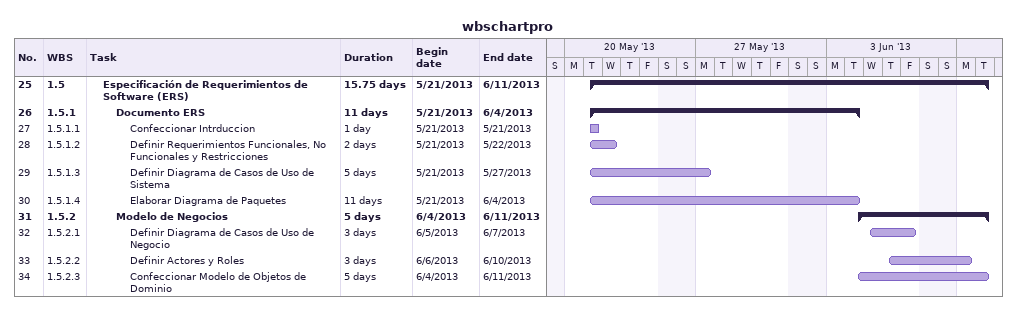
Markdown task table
wbschartpro

| ID | WBS | Task | Duration | Start | Finish |
|---|---|---|---|---|---|
| 25 | 1.5 | **Especificación de Requerimientos de Software (ERS)** | 15.75d | 2013-05-21 | 2013-06-11 |
| 26 | 1.5.1 | **Documento ERS** | 11d | 2013-05-21 | 2013-06-04 |
| 27 | 1.5.1.1 | Confeccionar Intrduccion | 1d | 2013-05-21 | 2013-05-21 |
| 28 | 1.5.1.2 | Definir Requerimientos Funcionales, No Funcionales y Restricciones | 2d | 2013-05-21 | 2013-05-22 |
| 29 | 1.5.1.3 | Definir Diagrama de Casos de Uso de Sistema | 5d | 2013-05-21 | 2013-05-27 |
| 30 | 1.5.1.4 | Elaborar Diagrama de Paquetes | 11d | 2013-05-21 | 2013-06-04 |
| 31 | 1.5.2 | **Modelo de Negocios** | 5d | 2013-06-04 | 2013-06-11 |
| 32 | 1.5.2.1 | Definir Diagrama de Casos de Uso de Negocio | 3d | 2013-06-05 | 2013-06-07 |
| 33 | 1.5.2.2 | Definir Actores y Roles | 3d | 2013-06-06 | 2013-06-10 |
| 34 | 1.5.2.3 | Confeccionar Modelo de Objetos de Dominio | 5d | 2013-06-04 | 2013-06-11 |
